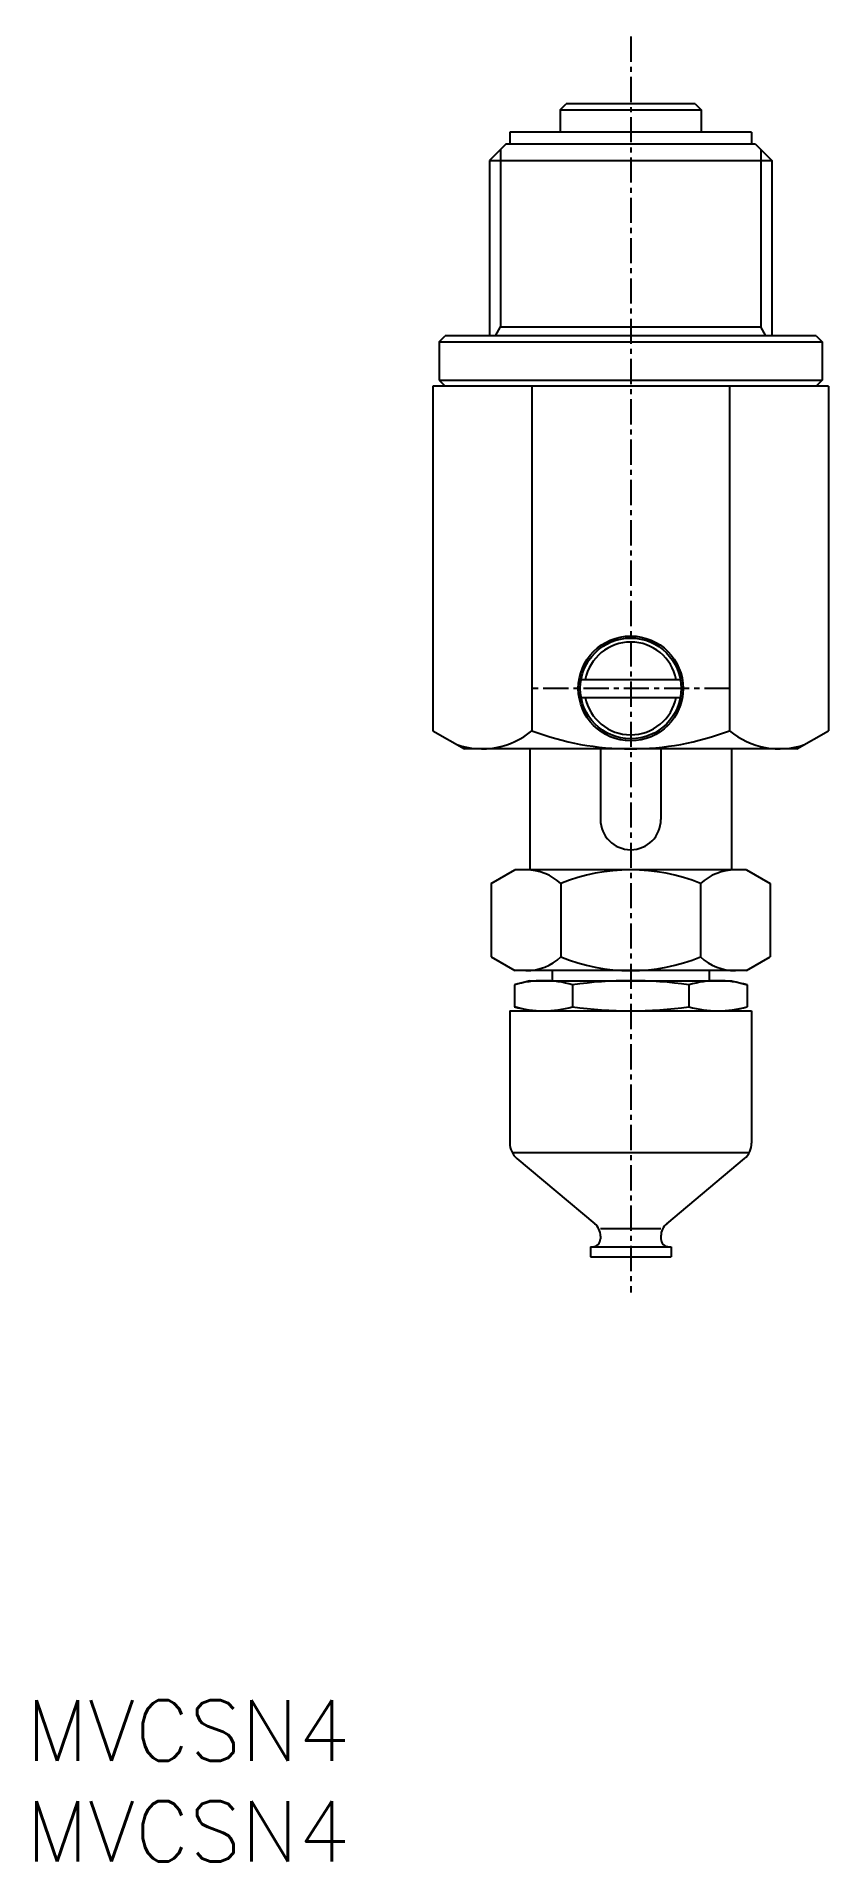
# Model space of a CAD drawing. Extents: x 0.5 to 39.8, y 0 to 90.5.
import ezdxf

# ---------------------------------------------------------------- set-up
doc = ezdxf.new("R2010")
doc.units = 0
doc.linetypes.add('CENTER', pattern=[2, 1.25, -0.25, 0.25, -0.25])
doc.layers.get('0').update_dxf_attribs({"linetype": 'CONTINUOUS'})
doc.layers.add('CENTER', color=1, linetype='CENTER')
doc.styles.get("Standard").update_dxf_attribs({"font": 'txt.shx'})

# ---------------------------------------------------------------- blocks, each defined once
blk = doc.blocks.new('*U6')
at = {"color": 7, "linetype": 'CONTINUOUS'}
blk.add_text('MVCSN4', height=3, dxfattribs=at).set_placement((0, 0))
blk = doc.blocks.new('*U7')
at = {"color": 7, "linetype": 'CONTINUOUS'}
blk.add_text('MVCSN4', height=3, dxfattribs=at).set_placement((0, 5))

msp = doc.modelspace()

# ---------------------------------------------------------------- linework, layer by layer
at = {"color": 7, "linetype": 'CONTINUOUS'}
for p, q in [((26.5, 86.9), (26.8, 87.2)), ((33.2, 87.2), (26.8, 87.2)), ((33.2, 87.2), (33.5, 86.9)), ((26.5, 86.9), (33.5, 86.9)), ((26.5, 86.9), (26.5, 85.8)), ((33.5, 86.9), (33.5, 85.8)), ((23.8, 85.2), (23, 84.4)), ((36.2, 85.2), (23.8, 85.2)), ((24, 85.8), (24, 85.2)), ((36, 85.8), (24, 85.8)), ((36, 85.8), (36, 85.2)), ((36.2, 85.2), (37, 84.4)), ((23, 84.4), (37, 84.4)), ((23, 84.4), (23, 75.7)), ((23.541, 84.942), (23.541, 76.138)), ((36.458, 84.942), (36.458, 76.138)), ((37, 84.4), (37, 75.7)), ((23.289, 75.7), (23.542, 76.138)), ((23.541, 76.138), (36.458, 76.138)), ((36.711, 75.7), (36.458, 76.138)), ((20.5, 75.4), (20.8, 75.7)), ((20.5, 75.4), (39.5, 75.4)), ((20.5, 75.4), (20.5, 73.5)), ((39.2, 75.7), (20.8, 75.7)), ((39.2, 75.7), (39.5, 75.4)), ((39.5, 75.4), (39.5, 73.5)), ((20.5, 73.5), (39.5, 73.5)), ((20.5, 73.5), (20.8, 73.2)), ((39.5, 73.5), (39.2, 73.2)), ((20.185, 73.2), (20.185, 56.104)), ((39.815, 73.2), (20.185, 73.2)), ((25.093, 73.2), (25.093, 56.104)), ((34.907, 73.2), (34.907, 56.104)), ((39.815, 73.2), (39.815, 56.104)), ((27.541, 58.65), (32.459, 58.65)), ((27.541, 57.75), (32.459, 57.75)), ((20.185, 56.104), (21.75, 55.2)), ((38.25, 55.2), (39.815, 56.104)), ((38.25, 55.2), (21.75, 55.2)), ((25, 55.2), (25, 49.2)), ((28.5, 55.2), (28.5, 51.7)), ((31.5, 55.2), (31.5, 51.7)), ((35, 55.2), (35, 49.2)), ((23.072, 48.52), (24.25, 49.2)), ((35.75, 49.2), (24.25, 49.2)), ((35.75, 49.2), (36.928, 48.52)), ((23.072, 48.52), (23.072, 44.88)), ((26.536, 48.52), (26.536, 44.88)), ((33.464, 48.52), (33.464, 44.88)), ((36.928, 48.52), (36.928, 44.88)), ((23.072, 44.88), (24.25, 44.2)), ((35.75, 44.2), (36.928, 44.88)), ((25, 43.7), (24.226, 43.493)), ((24.226, 43.493), (24.226, 42.407)), ((35.75, 44.2), (24.25, 44.2)), ((25, 43.7), (35, 43.7)), ((26.1, 44.2), (26.1, 43.7)), ((27.113, 43.493), (27.113, 42.407)), ((32.887, 43.493), (32.887, 42.407)), ((33.9, 44.2), (33.9, 43.7)), ((35, 43.7), (35.773, 43.493)), ((35.774, 43.493), (35.774, 42.407)), ((24, 42.2), (36, 42.2)), ((24, 42.2), (24, 35.642)), ((25, 42.2), (24.226, 42.407)), ((35, 42.2), (35.773, 42.407)), ((36, 42.2), (36, 35.642)), ((24.115, 35.176), (35.885, 35.176)), ((24.357, 34.876), (28.214, 31.64)), ((31.786, 31.64), (35.643, 34.876)), ((28.5, 31.4), (31.5, 31.4)), ((28.5, 31.027), (28.5, 30.9)), ((31.5, 31.027), (31.5, 30.9)), ((28, 30.5), (32, 30.5)), ((28, 30.5), (28, 30)), ((28, 30), (32, 30)), ((32, 30.5), (32, 30))]:
    msp.add_line(p, q, dxfattribs=at)
for radius in [2.6, 2.5]:
    msp.add_circle((30, 58.2), radius, dxfattribs=at)
for centre, radius, start, end in [((30, 58.2), 2.3, 11.28284, 168.71716), ((30, 58.2), 2.3, 191.28284, 348.71716), ((22.639, 58.984), 3.784, 250.42988, 310.4299), ((30, 68.979), 13.779, 249.13594, 290.86407), ((37.361, 58.984), 3.784, 229.5701, 289.57009), ((30, 51.7), 1.5, 180, 0), ((24.804, 46.655), 2.545, 47.11672, 90), ((30, 40.039), 9.161, 67.78069, 112.21931), ((35.196, 46.655), 2.545, 90, 132.88328), ((24.804, 46.745), 2.545, 270, 312.8833), ((30, 53.361), 9.161, 247.78069, 292.21931), ((35.196, 46.745), 2.545, 227.11672, 270), ((25.67, 38.57), 5.13, 73.65713, 106.34286), ((30, 23.493), 20.207, 81.7868, 98.21321), ((34.33, 38.57), 5.13, 73.65713, 106.34286), ((25.67, 47.33), 5.13, 253.65714, 286.34287), ((30, 62.407), 20.207, 261.78679, 278.2132), ((34.33, 47.33), 5.13, 253.65714, 286.34287), ((25, 35.642), 1, 180, 230.00001), ((35, 35.642), 1, 309.99999, 0), ((28.1, 30.9), 0.4, 270, 0), ((27.7, 31.027), 0.8, 0, 50), ((32.3, 31.027), 0.8, 130, 180.00001), ((31.9, 30.9), 0.4, 179.99999, 270)]:
    msp.add_arc(centre, radius, start, end, dxfattribs=at)
at = {"layer": 'CENTER', "color": 1, "linetype": 'CENTER'}
for p, q in [((30, 90.544), (30, 28.236)), ((34.907, 58.2), (25.093, 58.2))]:
    msp.add_line(p, q, dxfattribs=at)

# ---------------------------------------------------------------- block references
at = {"color": 7, "linetype": 'CONTINUOUS'}
for name in ['*U7', '*U6']:
    msp.add_blockref(name, (0, 0), dxfattribs=at)

doc.saveas('drawing.dxf')
